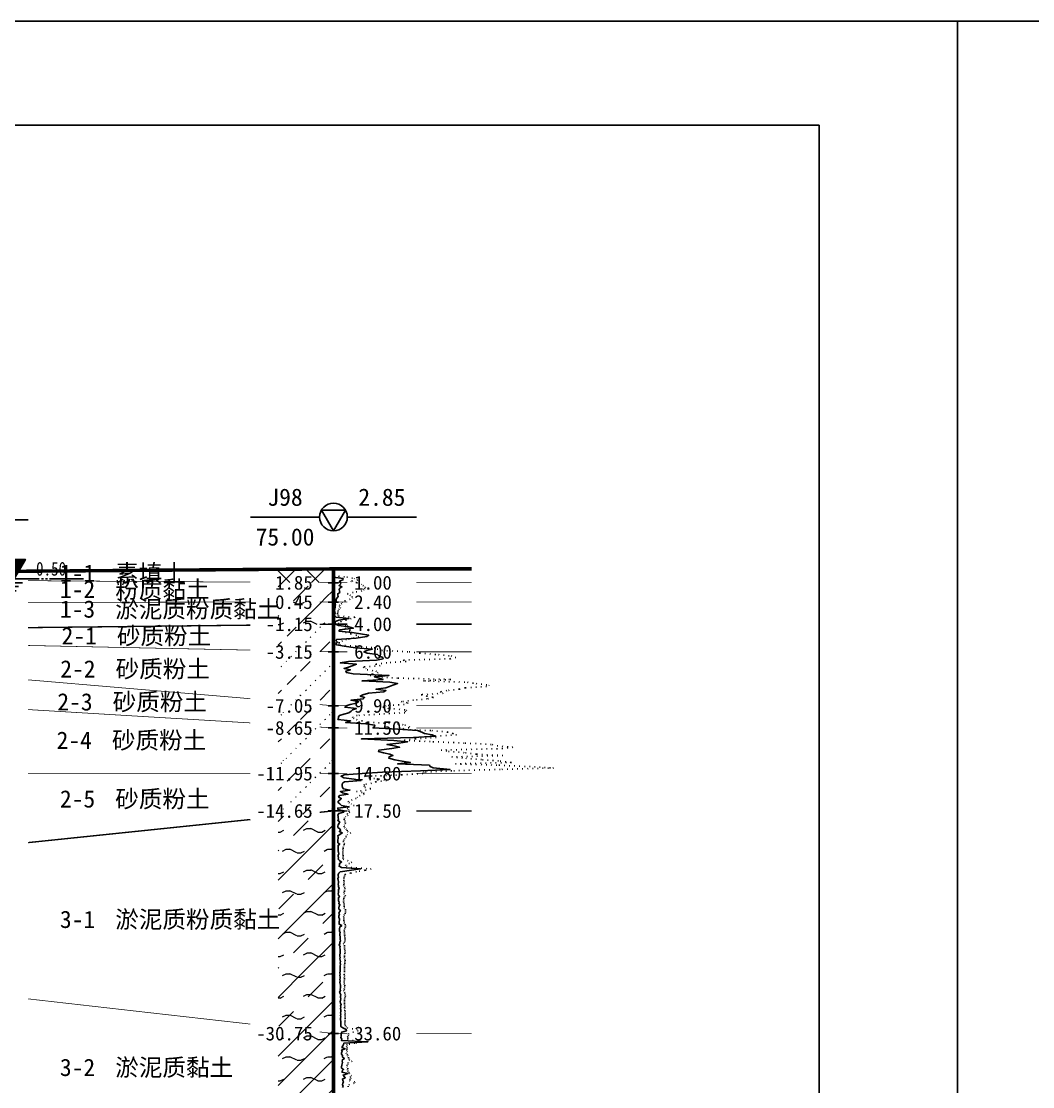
# Model space of a CAD drawing. Extents: x -37 to 3540, y -1485 to 297.
# Drawn here: x 2009.3 to 2155.5, y -748.1 to -594 of the extents above; entities that cross this region are included whole.
import ezdxf
from ezdxf.enums import TextEntityAlignment as Align

# ---------------------------------------------------------------- set-up
doc = ezdxf.new("R2010")
doc.units = 0
doc.linetypes.add('DOT', pattern=[6.35, 0, -6.35])
doc.layers.get('0').update_dxf_attribs({"linetype": 'CONTINUOUS'})
for name, color, linetype in [('CURVE', 200, 'CONTINUOUS'), ('FRAME', 7, 'CONTINUOUS'), ('HOLE', 41, 'CONTINUOUS'), ('STRATUM', 241, 'CONTINUOUS')]:
    doc.layers.add(name, color=color, linetype=linetype)
doc.layers.add('HATCH', color=7, linetype='CONTINUOUS', lineweight=13)
doc.styles.add('ST', font='')
doc.styles.get('ST').set_extended_font_data('SimSun')
pattern_1 = [(45, (1559.7, -891), (-4.24264, 4.24264), [10, 0]), (45, (1560.761, -894.182), (-2.12132, 6.36396), [3, -3]), (26.565, (1560.7743, -891.2536), (5.999823, 5.999812), [0.567, -12.849]), (0, (1560.2073, -891.2536), (0, 6), [0.567, -5.433]), (26.565, (1558.119, -891), (5.999823, 5.999812), [0.567, -12.849]), (0, (1558.626, -890.7464), (0, 6), [0.567, -5.433]), (153.435, (1560.2073, -891.2536), (-5.999818, -5e-06), [1.134, -12.2826]), (26.565, (1563.7743, -888.2536), (5.999823, 5.999812), [0.567, -12.849]), (0, (1563.2073, -888.2536), (0, 6), [0.567, -5.433]), (26.565, (1561.119, -888), (5.999823, 5.999812), [0.567, -12.849]), (0, (1561.626, -887.7464), (0, 6), [0.567, -5.433]), (153.435, (1563.2073, -888.2536), (-5.999818, -5e-06), [1.134, -12.2826])]
pattern_2 = [(45, (1559.7, -891), (-7e-07, 6.999982), [1.97196, -7.927535]), (45, (1562.513, -888.171), (-7e-07, 6.999982), [1.99367, -7.90583]), (45, (1564.7677, -885.918), (-7e-07, 6.999982), [1.81361, -8.08588]), (26.56505, (1559.7002, -887.5), (7, 7), [0.0965, -15.55598]), (36.8699, (1560.4002, -886.8), (7, 7), [0.19775, -34.80225]), (315, (1563.2, -884.024), (6.999982, 1e-06), [0.03305, -9.86644]), (26.56505, (1563.2002, -891), (7, 7), [0.14475, -15.50773]), (26.56505, (1563.9002, -890.3), (7, 7), [0.10528, -15.5472]), (90, (1564.25, -889.95), (-7, -5e-07), [0.02877, -6.97123]), (26.56505, (1564.6002, -889.6), (7, 7), [0.09101, -31.21394]), (36.8699, (1565.3002, -888.9), (7, 7), [0.11069, -34.88931]), (45, (1566, -888.2), (-2e-07, 6.999982), [0.10911, -9.79038]), (315, (1566.6143, -887.452), (6.999982, 1e-06), [0.03305, -9.86644]), (36.8699, (1561.1002, -886.1), (7, 7), [0.10224, -34.89776]), (53.1301, (1561.8002, -885.4), (13.9999998, 21), [0.13438, -34.86562]), (53.1301, (1562.5002, -884.7), (13.9999998, 21), [0.12625, -34.87375])]

# ---------------------------------------------------------------- blocks, each defined once
blk = doc.blocks.new('H_cpt_hole')
for p, q in [((-1.73, 1), (1.73, 1)), ((0, -2), (-1.73, 1)), ((1.73, 1), (0, -2))]:
    blk.add_line(p, q)
blk.add_circle((0, 0), 2)
blk = doc.blocks.new('Gwl')
blk.add_lwpolyline([(0, 0, 0, 3.22, 0), (0, 2.79, 3.22, 3.22, 0)], format="xyseb")
blk.add_lwpolyline([(0, 0), (1.61, 2.79), (-1.61, 2.79)], close=True)
for points in [[(-2.63, 0), (3.61, 0)], [(3.93, 0), (4.21, 0)], [(4.53, 0), (4.8, 0)], [(5.09, 0), (9.99, 0)], [(-1.09, -0.61), (1.16, -0.61)], [(-0.54, -1.14), (0.61, -1.14)], [(-0.19, -1.74), (0.26, -1.74)]]:
    blk.add_lwpolyline(points)
at = {"style": 'ST', "width": 0.8}
blk.add_attdef('*GWL', (3.14, 0.45), '', height=2, dxfattribs=at)

msp = doc.modelspace()

# ---------------------------------------------------------------- hatches: boundary and pattern name
at = {"layer": 'HATCH'}
h = msp.add_hatch(dxfattribs=at)
h.set_pattern_fill('STT', color=50, style=0)
h.set_pattern_definition([(45, (1559.7002, -891), (-2.12132, 2.12132), [10, 0]), (135, (1559.7002, -891), (-2.12132, -2.12132), [10, 0])])
h.paths.add_polyline_path([(2054.46, -673.19), (2046.46, -673.25), (2046.46, -675.14), (2054.46, -675.19)])
h.paths.add_polyline_path([(2045.26, -676.68), (2051.95, -676.68), (2051.95, -673.75), (2045.26, -673.75)], flags=9)
h = msp.add_hatch(dxfattribs=at)
h.set_pattern_fill('FZNT', color=32, style=0)
h.set_pattern_definition([(45, (1559.7, -891), (-4.24264, 4.24264), [10, 0]), (45, (1560.761, -894.182), (-2.12132, 6.36396), [3, -3])])
h.paths.add_polyline_path([(2054.46, -675.19), (2046.46, -675.14), (2046.46, -678), (2054.46, -677.99)])
h.paths.add_polyline_path([(2045.26, -679.48), (2051.95, -679.48), (2051.95, -676.55), (2045.26, -676.55)], flags=9)
h.paths.add_polyline_path([(2045.26, -676.68), (2051.95, -676.68), (2051.95, -673.75), (2045.26, -673.75)], flags=9)
h = msp.add_hatch(dxfattribs=at)
h.set_pattern_fill('YNFNT', color=251, style=0)
h.set_pattern_definition(pattern_1)
h.paths.add_polyline_path([(2054.46, -677.99), (2046.46, -678), (2046.46, -681.28), (2054.46, -681.19)])
h.paths.add_polyline_path([(2043.83, -682.68), (2051.95, -682.68), (2051.95, -679.76), (2043.83, -679.76)], flags=9)
h.paths.add_polyline_path([(2045.26, -679.48), (2051.95, -679.48), (2051.95, -676.55), (2045.26, -676.55)], flags=9)
h = msp.add_hatch(dxfattribs=at)
h.set_pattern_fill('SZFT', color=52, style=0)
h.set_pattern_definition(pattern_2)
h.paths.add_polyline_path([(2054.46, -681.19), (2046.46, -681.28), (2046.46, -685.02), (2054.46, -685.19)])
h.paths.add_polyline_path([(2043.82, -686.68), (2051.95, -686.68), (2051.95, -683.75), (2043.82, -683.75)], flags=9)
h.paths.add_polyline_path([(2043.83, -682.68), (2051.95, -682.68), (2051.95, -679.76), (2043.83, -679.76)], flags=9)
h = msp.add_hatch(dxfattribs=at)
h.set_pattern_fill('SZFT', color=52, style=0)
h.set_pattern_definition(pattern_2)
h.paths.add_polyline_path([(2054.46, -685.19), (2046.46, -685.02), (2046.46, -692.31), (2054.46, -692.99)])
h.paths.add_polyline_path([(2043.82, -694.48), (2051.95, -694.48), (2051.95, -691.55), (2043.82, -691.55)], flags=9)
h.paths.add_polyline_path([(2043.82, -686.68), (2051.95, -686.68), (2051.95, -683.75), (2043.82, -683.75)], flags=9)
h = msp.add_hatch(dxfattribs=at)
h.set_pattern_fill('SZFT', color=52, style=0)
h.set_pattern_definition(pattern_2)
h.paths.add_polyline_path([(2054.46, -692.99), (2046.46, -692.31), (2046.46, -695.71), (2054.46, -696.19)])
h.paths.add_polyline_path([(2043.82, -697.68), (2051.95, -697.68), (2051.95, -694.75), (2043.82, -694.75)], flags=9)
h.paths.add_polyline_path([(2043.82, -694.48), (2051.95, -694.48), (2051.95, -691.55), (2043.82, -691.55)], flags=9)
h = msp.add_hatch(dxfattribs=at)
h.set_pattern_fill('SZFT', color=52, style=0)
h.set_pattern_definition(pattern_2)
h.paths.add_polyline_path([(2054.46, -696.19), (2046.46, -695.71), (2046.46, -702.8), (2054.46, -702.79)])
h.paths.add_polyline_path([(2042.39, -704.28), (2051.95, -704.28), (2051.95, -701.35), (2042.39, -701.35)], flags=9)
h.paths.add_polyline_path([(2043.82, -697.68), (2051.95, -697.68), (2051.95, -694.75), (2043.82, -694.75)], flags=9)
h = msp.add_hatch(dxfattribs=at)
h.set_pattern_fill('SZFT', color=52, style=0)
h.set_pattern_definition(pattern_2)
h.paths.add_polyline_path([(2054.46, -702.79), (2046.46, -702.8), (2046.46, -709.02), (2054.46, -708.19)])
h.paths.add_polyline_path([(2042.39, -709.68), (2051.95, -709.68), (2051.95, -706.75), (2042.39, -706.75)], flags=9)
h.paths.add_polyline_path([(2042.39, -704.28), (2051.95, -704.28), (2051.95, -701.35), (2042.39, -701.35)], flags=9)
h = msp.add_hatch(dxfattribs=at)
h.set_pattern_fill('YNFNT', color=251, style=0)
h.set_pattern_definition(pattern_1)
h.paths.add_polyline_path([(2054.46, -708.19), (2046.46, -709.02), (2046.46, -739.48), (2054.46, -740.39)])
h.paths.add_polyline_path([(2042.39, -741.88), (2051.95, -741.88), (2051.95, -738.95), (2042.39, -738.95)], flags=9)
h.paths.add_polyline_path([(2042.39, -709.68), (2051.95, -709.68), (2051.95, -706.75), (2042.39, -706.75)], flags=9)
h = msp.add_hatch(dxfattribs=at)
h.set_pattern_fill('YNNT', color=251, style=0)
h.set_pattern_definition([(45, (1559.7002, -891), (-2.12132, 2.12132), [10, 0]), (26.565, (1560.7743, -891.2536), (5.999823, 5.999812), [0.567, -12.849]), (0, (1560.2073, -891.2536), (0, 6), [0.567, -5.433]), (26.565, (1558.119, -891), (5.999823, 5.999812), [0.567, -12.849]), (0, (1558.626, -890.7464), (0, 6), [0.567, -5.433]), (153.435, (1560.2073, -891.2536), (-5.999818, -5e-06), [1.134, -12.2826]), (26.565, (1563.7743, -888.2536), (5.999823, 5.999812), [0.567, -12.849]), (0, (1563.2073, -888.2536), (0, 6), [0.567, -5.433]), (26.565, (1561.119, -888), (5.999823, 5.999812), [0.567, -12.849]), (0, (1561.626, -887.7464), (0, 6), [0.567, -5.433]), (153.435, (1563.2073, -888.2536), (-5.999818, -5e-06), [1.134, -12.2826])])
h.paths.add_polyline_path([(2054.46, -740.39), (2046.46, -739.48), (2046.46, -751.02), (2054.46, -750.79)])
h.paths.add_polyline_path([(2042.39, -752.28), (2051.95, -752.28), (2051.95, -749.35), (2042.39, -749.35)], flags=9)
h.paths.add_polyline_path([(2042.39, -741.88), (2051.95, -741.88), (2051.95, -738.95), (2042.39, -738.95)], flags=9)

# ---------------------------------------------------------------- linework, layer by layer
at = {"layer": 'CURVE', "color": 30, "linetype": 'Continuous'}
msp.add_lwpolyline([(2054.46, -673.59), (2054.46, -673.79), (2054.46, -673.99), (2054.46, -674.19), (2054.46, -674.39), (2055.85, -674.59), (2055.83, -674.79), (2055.31, -674.99), (2055.54, -675.19), (2055.49, -675.39), (2055.28, -675.59), (2055.69, -675.79), (2055.38, -675.99), (2055.29, -676.19), (2055.34, -676.39), (2055.4, -676.59), (2055.09, -676.79), (2055.08, -676.99), (2055.15, -677.19), (2055.01, -677.39), (2054.84, -677.59), (2054.84, -677.79), (2054.77, -677.99), (2054.73, -678.19), (2054.75, -678.39), (2054.7, -678.59), (2054.73, -678.79), (2054.64, -678.99), (2054.61, -679.19), (2054.65, -679.39), (2054.69, -679.59), (2054.62, -679.79), (2054.68, -679.99), (2054.86, -680.19), (2056.73, -680.39), (2055.23, -680.59), (2054.77, -680.79), (2054.71, -680.99), (2054.74, -681.19), (2055.21, -681.39), (2056.68, -681.59), (2057.34, -681.79), (2055.37, -681.99), (2055.26, -682.19), (2057.15, -682.39), (2058.36, -682.59), (2059.56, -682.79), (2059.29, -682.99), (2057.73, -683.19), (2054.9, -683.39), (2054.87, -683.59), (2055.06, -683.79), (2054.8, -683.99), (2054.9, -684.19), (2056.03, -684.39), (2057.64, -684.59), (2060.09, -684.79), (2059.3, -684.99), (2058.87, -685.19), (2059.32, -685.39), (2060.81, -685.59), (2061, -685.79), (2061.58, -685.99), (2061.64, -686.19), (2060.67, -686.39), (2056.62, -686.59), (2055.45, -686.79), (2057.78, -686.99), (2057.29, -687.19), (2056.63, -687.39), (2056, -687.59), (2056.91, -687.79), (2056.23, -687.99), (2056.34, -688.19), (2057.33, -688.39), (2062.47, -688.59), (2060.38, -688.79), (2061.05, -688.99), (2061.64, -689.19), (2058.59, -689.39), (2062.61, -689.59), (2063.72, -689.79), (2063.03, -689.99), (2062.56, -690.19), (2062.02, -690.39), (2060.59, -690.59), (2062.05, -690.79), (2061.73, -690.99), (2059.52, -691.19), (2058.72, -691.39), (2058.33, -691.59), (2058.95, -691.79), (2058.76, -691.99), (2056.99, -692.19), (2058.1, -692.39), (2057.77, -692.59), (2056.86, -692.79), (2056.31, -692.99), (2056.1, -693.19), (2057.78, -693.39), (2057.19, -693.59), (2057, -693.79), (2056.66, -693.99), (2055.97, -694.19), (2055.34, -694.39), (2055.21, -694.59), (2055.17, -694.79), (2055.1, -694.99), (2056.94, -695.19), (2056.21, -695.39), (2059.15, -695.59), (2060.43, -695.79), (2060.41, -695.99), (2060.16, -696.19), (2063.78, -696.39), (2066.63, -696.59), (2067.25, -696.79), (2067.6, -696.99), (2068.75, -697.19), (2069.17, -697.39), (2066.02, -697.59), (2058.5, -697.79), (2063.18, -697.99), (2065.18, -698.19), (2063.93, -698.39), (2062.2, -698.59), (2063.26, -698.79), (2064.03, -698.99), (2062.89, -699.19), (2061.04, -699.39), (2060.95, -699.59), (2061.68, -699.79), (2062.61, -699.99), (2063.06, -700.19), (2062.51, -700.39), (2062.48, -700.59), (2063.31, -700.79), (2064.37, -700.99), (2065.59, -701.19), (2063.74, -701.39), (2068.34, -701.59), (2068.44, -701.79), (2068.88, -701.99), (2071.32, -702.19), (2067.02, -702.39), (2061.56, -702.59), (2058.59, -702.79), (2055.99, -702.99), (2055.57, -703.19), (2055.95, -703.39), (2057.44, -703.59), (2058.45, -703.79), (2056.08, -703.99), (2055.75, -704.19), (2055.71, -704.39), (2055.74, -704.59), (2055.76, -704.79), (2055.89, -704.99), (2056.83, -705.19), (2055.47, -705.39), (2055.76, -705.59), (2056.58, -705.79), (2055.32, -705.99), (2055.19, -706.19), (2055.58, -706.39), (2055.43, -706.59), (2055.16, -706.79), (2055.16, -706.99), (2055.38, -707.19), (2055.64, -707.39), (2056.62, -707.59), (2055.08, -707.79), (2055.11, -707.99), (2056, -708.19), (2055.92, -708.39), (2055.22, -708.59), (2055.1, -708.79), (2055.15, -708.99), (2055.12, -709.19), (2055.17, -709.39), (2055.07, -709.59), (2055.37, -709.79), (2055.27, -709.99), (2055.15, -710.19), (2055.08, -710.39), (2055.11, -710.59), (2055.36, -710.79), (2055.48, -710.99), (2055.31, -711.19), (2055.72, -711.39), (2055.39, -711.59), (2055.09, -711.79), (2055.15, -711.99), (2055.15, -712.19), (2055.09, -712.39), (2055.09, -712.59), (2055.11, -712.79), (2055.37, -712.99), (2055.14, -713.19), (2055.14, -713.39), (2055.14, -713.59), (2055.14, -713.79), (2055.16, -713.99), (2055.19, -714.19), (2055.22, -714.39), (2055.12, -714.59), (2055.15, -714.79), (2055.21, -714.99), (2055.15, -715.19), (2055.31, -715.39), (2055.64, -715.59), (2055.34, -715.79), (2055.35, -715.99), (2055.27, -716.19), (2055.6, -716.39), (2058.38, -716.59), (2057.05, -716.79), (2055.43, -716.99), (2055.24, -717.19), (2055.14, -717.39), (2055.15, -717.59), (2055.18, -717.79), (2055.11, -717.99), (2055.13, -718.19), (2055.21, -718.39), (2055.17, -718.59), (2055.15, -718.79), (2055.2, -718.99), (2055.17, -719.19), (2055.28, -719.39), (2055.21, -719.59), (2055.21, -719.79), (2055.2, -719.99), (2055.16, -720.19), (2055.18, -720.39), (2055.33, -720.59), (2055.19, -720.79), (2055.2, -720.99), (2055.18, -721.19), (2055.27, -721.39), (2055.26, -721.59), (2055.39, -721.79), (2055.27, -721.99), (2055.24, -722.19), (2055.26, -722.39), (2055.46, -722.59), (2055.32, -722.79), (2055.26, -722.99), (2055.32, -723.19), (2055.22, -723.39), (2055.24, -723.59), (2055.34, -723.79), (2055.32, -723.99), (2055.29, -724.19), (2055.28, -724.39), (2055.29, -724.59), (2055.65, -724.79), (2055.38, -724.99), (2055.35, -725.19), (2055.34, -725.39), (2055.35, -725.59), (2055.44, -725.79), (2055.37, -725.99), (2055.36, -726.19), (2055.43, -726.39), (2055.42, -726.59), (2055.41, -726.79), (2055.48, -726.99), (2055.38, -727.19), (2055.39, -727.39), (2055.29, -727.59), (2055.41, -727.79), (2055.36, -727.99), (2055.42, -728.19), (2055.43, -728.39), (2055.44, -728.59), (2055.43, -728.79), (2055.4, -728.99), (2055.37, -729.19), (2055.41, -729.39), (2055.39, -729.59), (2055.45, -729.79), (2055.47, -729.99), (2055.45, -730.19), (2055.48, -730.39), (2055.45, -730.59), (2055.42, -730.79), (2055.43, -730.99), (2055.42, -731.19), (2055.45, -731.39), (2055.4, -731.59), (2055.42, -731.79), (2055.39, -731.99), (2055.45, -732.19), (2055.44, -732.39), (2055.4, -732.59), (2055.41, -732.79), (2055.4, -732.99), (2055.41, -733.19), (2055.46, -733.39), (2055.5, -733.59), (2055.48, -733.79), (2055.45, -733.99), (2055.46, -734.19), (2055.35, -734.39), (2055.45, -734.59), (2055.52, -734.79), (2055.47, -734.99), (2055.49, -735.19), (2055.52, -735.39), (2055.48, -735.59), (2055.45, -735.79), (2055.47, -735.99), (2055.59, -736.19), (2055.48, -736.39), (2055.53, -736.59), (2055.5, -736.79), (2055.52, -736.99), (2055.55, -737.19), (2055.5, -737.39), (2055.55, -737.59), (2055.49, -737.79), (2055.52, -737.99), (2055.47, -738.19), (2055.5, -738.39), (2055.52, -738.59), (2055.55, -738.79), (2055.54, -738.99), (2055.54, -739.19), (2055.53, -739.39), (2055.8, -739.59), (2056.3, -739.79), (2056.33, -739.99), (2055.68, -740.19), (2055.59, -740.39), (2055.59, -740.59), (2055.58, -740.79), (2055.54, -740.99), (2055.69, -741.19), (2055.6, -741.39), (2059.45, -741.59), (2055.95, -741.79), (2055.89, -741.99), (2055.8, -742.19), (2055.68, -742.39), (2056.14, -742.59), (2055.64, -742.79), (2055.71, -742.99), (2055.64, -743.19), (2055.62, -743.39), (2055.79, -743.59), (2055.75, -743.79), (2056.05, -743.99), (2055.76, -744.19), (2055.74, -744.39), (2055.77, -744.59), (2055.72, -744.79), (2055.68, -744.99), (2055.61, -745.19), (2055.6, -745.39), (2055.93, -745.59), (2055.71, -745.79), (2055.71, -745.99), (2056.56, -746.19), (2055.86, -746.39), (2055.99, -746.59), (2056.16, -746.79), (2055.76, -746.99), (2055.8, -747.19), (2055.9, -747.39), (2055.81, -747.59), (2055.78, -747.79), (2055.84, -747.99), (2055.75, -748.19)], dxfattribs=at)
at = {"layer": 'CURVE', "color": 100, "linetype": 'DOT', "ltscale": 0.1}
msp.add_lwpolyline([(2054.46, -673.59), (2054.47, -673.79), (2054.47, -673.99), (2054.48, -674.19), (2056.41, -674.39), (2057.43, -674.59), (2057.96, -674.79), (2056.96, -674.99), (2057.82, -675.19), (2058.5, -675.39), (2058.71, -675.59), (2059.09, -675.79), (2058.98, -675.99), (2058.91, -676.19), (2058.57, -676.39), (2057.32, -676.59), (2056.48, -676.79), (2056.84, -676.99), (2057.1, -677.19), (2057.28, -677.39), (2056.89, -677.59), (2056.14, -677.79), (2055.79, -677.99), (2055.68, -678.19), (2055.37, -678.39), (2055.27, -678.59), (2055.5, -678.79), (2055.27, -678.99), (2055.15, -679.19), (2055.09, -679.39), (2055.06, -679.59), (2055.03, -679.79), (2055.19, -679.99), (2057.6, -680.19), (2057.04, -680.39), (2056.32, -680.59), (2055.56, -680.79), (2055.17, -680.99), (2055.42, -681.19), (2056.46, -681.39), (2056.55, -681.59), (2056.1, -681.79), (2056.86, -681.99), (2056.81, -682.19), (2056.18, -682.39), (2056.98, -682.59), (2057.76, -682.79), (2058.12, -682.99), (2057.43, -683.19), (2056.36, -683.39), (2055.75, -683.59), (2055.28, -683.79), (2055.25, -683.99), (2055.39, -684.19), (2057.72, -684.39), (2060.33, -684.59), (2060.78, -684.79), (2061.46, -684.99), (2065.4, -685.19), (2066.94, -685.39), (2069.65, -685.59), (2071.49, -685.79), (2072.13, -685.99), (2071.35, -686.19), (2064.56, -686.39), (2064.95, -686.59), (2062.18, -686.79), (2060.53, -686.99), (2061.22, -687.19), (2058.75, -687.39), (2059.14, -687.59), (2059.32, -687.79), (2060.58, -687.99), (2060.92, -688.19), (2060.01, -688.39), (2059.78, -688.59), (2060.7, -688.79), (2063.8, -688.99), (2071.45, -689.19), (2067.46, -689.39), (2073.86, -689.59), (2075.08, -689.79), (2076.99, -689.99), (2076.6, -690.19), (2073.51, -690.39), (2072.66, -690.59), (2070.84, -690.79), (2069.91, -690.99), (2070.3, -691.19), (2067.16, -691.39), (2067.98, -691.59), (2068.91, -691.79), (2068.01, -691.99), (2066.05, -692.19), (2064.23, -692.39), (2065.28, -692.59), (2064.67, -692.79), (2062.09, -692.99), (2061.59, -693.19), (2062.47, -693.39), (2065.03, -693.59), (2064.86, -693.79), (2064.79, -693.99), (2061.15, -694.19), (2057.88, -694.39), (2057.23, -694.59), (2057.36, -694.79), (2057.8, -694.99), (2058.57, -695.19), (2059.51, -695.39), (2063.71, -695.59), (2064.8, -695.79), (2065.48, -695.99), (2065.34, -696.19), (2064.01, -696.39), (2068.66, -696.59), (2070.93, -696.79), (2071.71, -696.99), (2072.25, -697.19), (2068.82, -697.39), (2069.33, -697.59), (2066.29, -697.79), (2064.67, -697.99), (2068.85, -698.19), (2073.51, -698.39), (2077.4, -698.59), (2078.13, -698.79), (2080.38, -698.99), (2078.89, -699.19), (2070.02, -699.39), (2071.07, -699.59), (2073.56, -699.79), (2075.17, -699.99), (2078.97, -700.19), (2071.57, -700.39), (2073.58, -700.59), (2076.01, -700.79), (2078.54, -700.99), (2080.21, -701.19), (2072.12, -701.39), (2078.39, -701.59), (2082.78, -701.79), (2086.27, -701.99), (2078.56, -702.19), (2071.55, -702.39), (2067.57, -702.59), (2067.38, -702.79), (2064.32, -702.99), (2058.95, -703.19), (2059.55, -703.39), (2061.01, -703.59), (2062.14, -703.79), (2060.59, -703.99), (2059.95, -704.19), (2058.92, -704.39), (2058.9, -704.59), (2058.98, -704.79), (2059.87, -704.99), (2059.2, -705.19), (2057.79, -705.39), (2058.84, -705.59), (2058.89, -705.79), (2058.33, -705.99), (2057.94, -706.19), (2057.75, -706.39), (2057.16, -706.59), (2056.6, -706.79), (2056.69, -706.99), (2057, -707.19), (2057.47, -707.39), (2056.7, -707.59), (2056.45, -707.79), (2056.62, -707.99), (2056.7, -708.19), (2056.81, -708.39), (2056.46, -708.59), (2056.58, -708.79), (2056.27, -708.99), (2056.08, -709.19), (2055.99, -709.39), (2056.05, -709.59), (2056.16, -709.79), (2056.22, -709.99), (2056.06, -710.19), (2055.97, -710.39), (2056.08, -710.59), (2056.3, -710.79), (2056.42, -710.99), (2056.5, -711.19), (2056.96, -711.39), (2056.51, -711.59), (2056.31, -711.79), (2056.32, -711.99), (2056.14, -712.19), (2055.94, -712.39), (2055.84, -712.59), (2056.06, -712.79), (2056, -712.99), (2056.03, -713.19), (2055.87, -713.39), (2055.87, -713.59), (2055.84, -713.79), (2055.8, -713.99), (2055.83, -714.19), (2055.81, -714.39), (2055.84, -714.59), (2055.88, -714.79), (2055.8, -714.99), (2055.88, -715.19), (2056.5, -715.39), (2057.13, -715.59), (2056.76, -715.79), (2056.22, -715.99), (2056.34, -716.19), (2057, -716.39), (2059.89, -716.59), (2059.02, -716.79), (2057.8, -716.99), (2056.94, -717.19), (2056.12, -717.39), (2056.08, -717.59), (2055.99, -717.79), (2055.96, -717.99), (2055.96, -718.19), (2055.98, -718.39), (2056.02, -718.59), (2055.96, -718.79), (2055.93, -718.99), (2056.05, -719.19), (2056.15, -719.39), (2056.08, -719.59), (2056.08, -719.79), (2056, -719.99), (2055.95, -720.19), (2056.2, -720.39), (2056.08, -720.59), (2055.98, -720.79), (2055.94, -720.99), (2055.91, -721.19), (2055.93, -721.39), (2056.03, -721.59), (2056.02, -721.79), (2056, -721.99), (2055.98, -722.19), (2056.22, -722.39), (2056.22, -722.59), (2056.21, -722.79), (2056.17, -722.99), (2056.08, -723.19), (2055.93, -723.39), (2055.97, -723.59), (2055.97, -723.79), (2055.96, -723.99), (2055.99, -724.19), (2056, -724.39), (2056.15, -724.59), (2056.2, -724.79), (2056.18, -724.99), (2056.13, -725.19), (2056, -725.39), (2056.03, -725.59), (2056.06, -725.79), (2056.06, -725.99), (2056.07, -726.19), (2056.1, -726.39), (2056.12, -726.59), (2056.17, -726.79), (2056.09, -726.99), (2056.08, -727.19), (2055.88, -727.39), (2056.06, -727.59), (2056.06, -727.79), (2056.07, -727.99), (2056.06, -728.19), (2056.16, -728.39), (2056.13, -728.59), (2056.11, -728.79), (2056.06, -728.99), (2056.06, -729.19), (2056.01, -729.39), (2056.1, -729.59), (2056.17, -729.79), (2056.12, -729.99), (2056.11, -730.19), (2056.08, -730.39), (2056.07, -730.59), (2056.07, -730.79), (2056.07, -730.99), (2056.06, -731.19), (2056.08, -731.39), (2056.07, -731.59), (2056.01, -731.79), (2056.04, -731.99), (2056.03, -732.19), (2056.05, -732.39), (2056.05, -732.59), (2056.03, -732.79), (2056.03, -732.99), (2056.03, -733.19), (2056.09, -733.39), (2056.09, -733.59), (2056.03, -733.79), (2056.05, -733.99), (2055.93, -734.19), (2056.08, -734.39), (2056.09, -734.59), (2056.16, -734.79), (2056.2, -734.99), (2056.09, -735.19), (2056.08, -735.39), (2056.07, -735.59), (2056.08, -735.79), (2056.08, -735.99), (2056.05, -736.19), (2056.1, -736.39), (2056.08, -736.59), (2056.08, -736.79), (2056.11, -736.99), (2056.12, -737.19), (2056.17, -737.39), (2056.11, -737.59), (2056.15, -737.79), (2056.14, -737.99), (2056.17, -738.19), (2056.17, -738.39), (2056.15, -738.59), (2056.1, -738.79), (2056.1, -738.99), (2056.15, -739.19), (2056.27, -739.39), (2056.44, -739.59), (2057.83, -739.79), (2058.02, -739.99), (2057.35, -740.19), (2056.66, -740.39), (2056.62, -740.59), (2056.49, -740.79), (2056.55, -740.99), (2056.51, -741.19), (2057.19, -741.39), (2058.56, -741.59), (2057.55, -741.79), (2056.46, -741.99), (2056.36, -742.19), (2056.44, -742.39), (2056.41, -742.59), (2056.36, -742.79), (2056.51, -742.99), (2056.3, -743.19), (2056.46, -743.39), (2056.5, -743.59), (2056.64, -743.79), (2056.62, -743.99), (2056.72, -744.19), (2057.15, -744.39), (2056.62, -744.59), (2056.53, -744.79), (2056.45, -744.99), (2056.38, -745.19), (2056.56, -745.39), (2056.48, -745.59), (2056.53, -745.79), (2056.7, -745.99), (2056.76, -746.19), (2057.08, -746.39), (2056.91, -746.59), (2056.96, -746.79), (2056.89, -746.99), (2056.79, -747.19), (2057.57, -747.39), (2057.46, -747.59), (2056.72, -747.79), (2056.61, -747.99), (2056.59, -748.19)], dxfattribs=at)
at = {"layer": 'FRAME', "color": 245, "linetype": 'Continuous'}
for p, q in [((2144.66, -594), (1414.49, -594)), ((1463.01, -594), (2203.2, -594)), ((2144.66, -891), (2144.66, -594)), ((2622.36, -594), (2144.66, -594)), ((2144.66, -594), (2144.66, -891))]:
    msp.add_line(p, q, dxfattribs=at)
at = {"layer": 'FRAME', "linetype": 'Continuous'}
for p, q in [((2124.66, -609), (1434.49, -609)), ((2124.66, -876), (2124.66, -609))]:
    msp.add_line(p, q, dxfattribs=at)
at = {"layer": 'HOLE', "linetype": 'Continuous'}
for points in [[(2000.32, -666.12), (2010.32, -666.12)], [(2052.46, -665.69), (2042.46, -665.69)], [(2056.46, -665.69), (2066.46, -665.69)], [(2053.71, -675.19), (2055.21, -675.19)], [(2053.71, -677.99), (2055.21, -677.99)], [(2053.71, -681.19), (2055.21, -681.19)], [(2053.71, -685.19), (2055.21, -685.19)], [(2053.71, -692.99), (2055.21, -692.99)], [(2053.71, -696.19), (2055.21, -696.19)], [(2053.71, -702.79), (2055.21, -702.79)], [(2053.71, -708.19), (2055.21, -708.19)], [(2053.71, -740.39), (2055.21, -740.39)]]:
    msp.add_lwpolyline(points, dxfattribs=at)
at = {"layer": 'HOLE', "linetype": 'Continuous', "const_width": 0.5}
msp.add_lwpolyline([(2054.46, -673.19), (2054.46, -821.89)], dxfattribs=at)
at = {"layer": 'STRATUM', "linetype": 'Continuous'}
for points, const_width in [([(1996.32, -673.59), (1998.32, -673.62), (2010.32, -673.53)], 0.5), ([(2010.32, -673.53), (2054.46, -673.19), (2074.46, -673.19)], 0.5), ([(2010.32, -674.9), (2026.39, -675.01), (2042.46, -675.11)], 0.1), ([(2052.46, -675.18), (2054.46, -675.19), (2056.46, -675.19)], 0.1), ([(2066.46, -675.19), (2074.46, -675.19)], 0.1), ([(2010.32, -678.02), (2026.39, -678.01), (2042.46, -678)], 0.1), ([(2052.46, -677.99), (2054.46, -677.99), (2056.46, -677.99)], 0.1), ([(2066.46, -677.99), (2074.46, -677.99)], 0.1), ([(2010.32, -681.69), (2026.39, -681.51), (2042.46, -681.33)], 0.2), ([(2052.46, -681.21), (2054.46, -681.19), (2056.46, -681.19)], 0.2), ([(2066.46, -681.19), (2074.46, -681.19)], 0.2), ([(2010.32, -684.27), (2026.39, -684.61), (2042.46, -684.94)], 0.1), ([(2052.46, -685.15), (2054.46, -685.19), (2056.46, -685.19)], 0.1), ([(2066.46, -685.19), (2074.46, -685.19)], 0.1), ([(2010.32, -689.24), (2026.39, -690.61), (2042.46, -691.97)], 0.1), ([(2052.46, -692.82), (2054.46, -692.99), (2056.46, -692.99)], 0.1), ([(2066.46, -692.99), (2074.46, -692.99)], 0.1), ([(2010.32, -693.54), (2026.39, -694.51), (2042.46, -695.47)], 0.1), ([(2052.46, -696.07), (2054.46, -696.19), (2056.46, -696.19)], 0.1), ([(2066.46, -696.19), (2074.46, -696.19)], 0.1), ([(2010.32, -702.82), (2026.39, -702.81), (2042.46, -702.8)], 0.1), ([(2052.46, -702.79), (2054.46, -702.79), (2056.46, -702.79)], 0.1), ([(2066.46, -702.79), (2074.46, -702.79)], 0.1), ([(2052.46, -708.4), (2054.46, -708.19), (2056.46, -708.19)], 0.2), ([(2066.46, -708.19), (2074.46, -708.19)], 0.2), ([(2010.32, -712.78), (2026.39, -711.11), (2042.46, -709.44)], 0.2), ([(2010.32, -735.38), (2026.39, -737.21), (2042.46, -739.03)], 0.1), ([(2052.46, -740.16), (2054.46, -740.39), (2056.46, -740.39)], 0.1), ([(2066.46, -740.39), (2074.46, -740.39)], 0.1)]:
    msp.add_lwpolyline(points, dxfattribs=dict(at, const_width=const_width))

# ---------------------------------------------------------------- block references
at = {"layer": 'CURVE'}
msp.add_blockref('Gwl', (2008.32, -674.62), dxfattribs=at).add_auto_attribs({'*GWL': '0.50'})
at = {"layer": 'HOLE'}
msp.add_blockref('H_cpt_hole', (2054.46, -665.69), dxfattribs=at)

# ---------------------------------------------------------------- texts
at = {"layer": 'HOLE', "style": 'ST'}
for s, p in [('J98', (2047.46, -662.82)), ('2.85', (2061.46, -662.82)), ('75.00', (2047.46, -668.57))]:
    msp.add_text(s, height=2.5, dxfattribs=at).set_placement(p, align=Align.MIDDLE_CENTER)
for s, p in [('1.85', (2051.46, -675.19)), ('0.45', (2051.46, -677.99)), ('-1.15', (2051.46, -681.19)), ('-3.15', (2051.46, -685.19)), ('-7.05', (2051.46, -692.99)), ('-8.65', (2051.46, -696.19)), ('-11.95', (2051.46, -702.79)), ('-14.65', (2051.46, -708.19)), ('-30.75', (2051.46, -740.39))]:
    msp.add_text(s, height=2, dxfattribs=at).set_placement(p, align=Align.MIDDLE_RIGHT)
for s, p in [('1.00', (2057.46, -675.19)), ('2.40', (2057.46, -677.99)), ('4.00', (2057.46, -681.19)), ('6.00', (2057.46, -685.19)), ('9.90', (2057.46, -692.99)), ('11.50', (2057.46, -696.19)), ('14.80', (2057.46, -702.79)), ('17.50', (2057.46, -708.19)), ('33.60', (2057.46, -740.39))]:
    msp.add_text(s, height=2, dxfattribs=at).set_placement(p, align=Align.MIDDLE_LEFT)
at = {"layer": 'STRATUM', "style": 'ST'}
for s, p in [('1-1', (2014.91, -673.81)), ('素填土', (2022.91, -673.81)), ('粉质黏土', (2022.91, -676.15)), ('1-2', (2014.91, -676.15)), ('1-3', (2014.91, -679)), ('淤泥质粉质黏土', (2022.91, -679)), ('2-1', (2015.15, -682.87)), ('砂质粉土', (2023.15, -682.87)), ('2-2', (2014.96, -687.66)), ('砂质粉土', (2022.96, -687.66)), ('2-3', (2014.54, -692.42)), ('砂质粉土', (2022.54, -692.42)), ('砂质粉土', (2022.43, -697.97)), ('2-4', (2014.43, -697.97)), ('2-5', (2014.91, -706.46)), ('砂质粉土', (2022.91, -706.46)), ('淤泥质粉质黏土', (2022.91, -723.88)), ('3-1', (2014.91, -723.88)), ('3-2', (2014.91, -745.29)), ('淤泥质黏土', (2022.91, -745.29))]:
    msp.add_text(s, height=2.5, dxfattribs=at).set_placement(p, align=Align.MIDDLE_LEFT)

doc.saveas('drawing.dxf')
